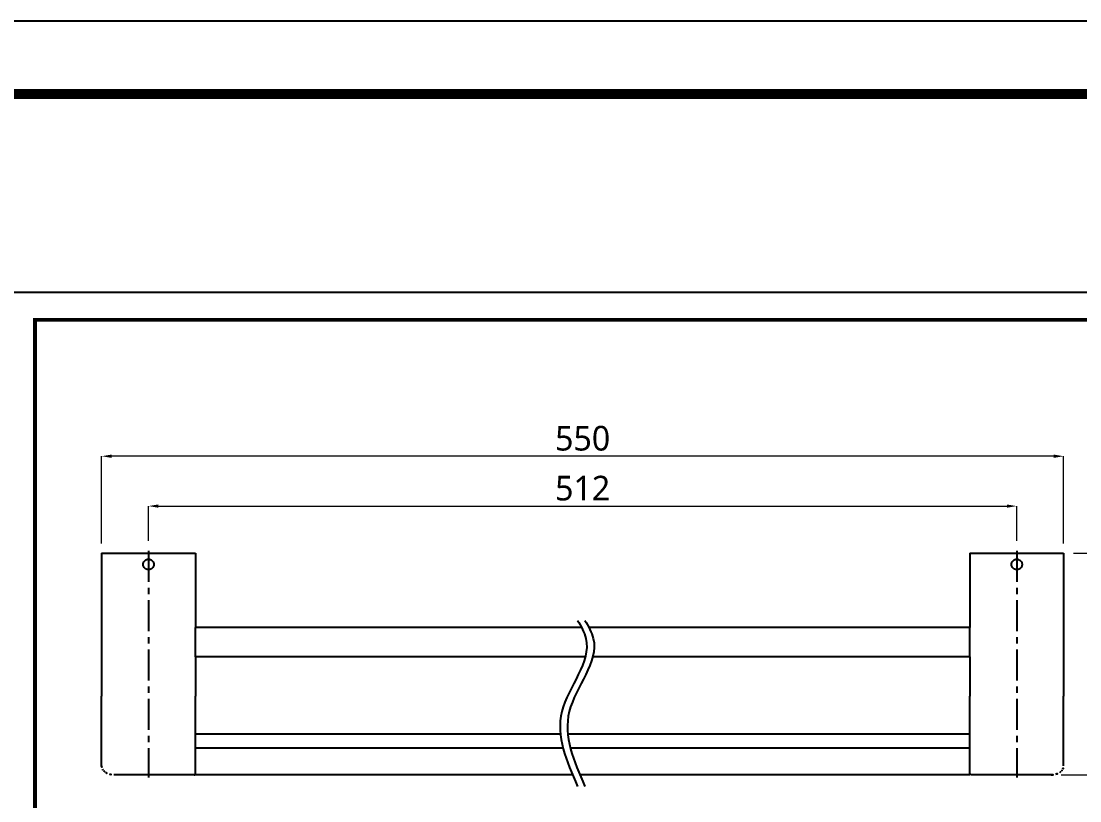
# Model space of a CAD drawing. Extents: x 16296675745 to 16296677481, y -37409619395 to -37409618123.
# Drawn here: x 16296676482.7 to 16296676911.9, y -37409618439.2 to -37409618123.2 of the extents above; entities that cross this region are included whole.
import ezdxf

# ---------------------------------------------------------------- set-up
doc = ezdxf.new("R2010")
doc.units = 0
doc.header["$LTSCALE"] = 10
doc.header["$MEASUREMENT"] = 0
doc.header["$PDMODE"] = 3
doc.header["$PDSIZE"] = -10
doc.linetypes.add('CENTER', pattern=[2, 1.25, -0.25, 0.25, -0.25])
doc.linetypes.add('HIDDEN2', pattern=[4.7625, 3.175, -1.5875])
doc.layers.get('0').update_dxf_attribs({"linetype": 'CONTINUOUS'})
doc.layers.get('DEFPOINTS').update_dxf_attribs({"linetype": 'CONTINUOUS'})
doc.layers.add('BODY', color=7, linetype='CONTINUOUS')
doc.styles.add('Daelim Dimension', font='')
doc.styles.get('Daelim Dimension').set_extended_font_data('NanumGothic')
doc.dimstyles.new('DEFAULT', dxfattribs={"dimscale": 2, "dimtxt": 2, "dimasz": 2, "dimexe": 0, "dimexo": 2, "dimgap": 1, "dimtad": 1, "dimdec": 1, "dimzin": 9, "dimdsep": 46, "dimtxsty": 'Daelim Dimension', "dimcen": 0.5, "dimclrd": 252, "dimclre": 252, "dimclrt": 3, "dimadec": 1, "dimazin": 0, "dimtfac": 1, "dimtdec": 1, "dimtix": 1, "dimtmove": 0, "dimatfit": 3, "dimfxl": 1, "dimtolj": 1, "dimtzin": 1, "dimlwd": 9, "dimlwe": 9, "dimarcsym": 0})

# ---------------------------------------------------------------- blocks, each defined once
blk = doc.blocks.new('*D3')
at = {"color": 5, "lineweight": 9, "ltscale": 0.5, "transparency": 16777216}
for p, q in [((16296676909.31856, -37409618338.919113), (16296676934.39809, -37409618338.919113)), ((16296676934.39809, -37409618342.919113), (16296676934.39809, -37409618424.711998)), ((16296676904.31856, -37409618428.711998), (16296676934.39809, -37409618428.711998))]:
    blk.add_line(p, q, dxfattribs=at)
at = {"color": 5, "ltscale": 0.5, "transparency": 16777216}
for points in [[(16296676933.73143, -37409618342.919113), (16296676935.06476, -37409618342.919113), (16296676934.39809, -37409618338.919113)], [(16296676933.73143, -37409618424.711998), (16296676935.06476, -37409618424.711998), (16296676934.39809, -37409618428.711998)]]:
    blk.add_solid(points, dxfattribs=at)
at = {"layer": 'DEFPOINTS', "color": 0, "ltscale": 0.5, "transparency": 16777216}
for p in [(16296676905.31856, -37409618338.919113), (16296676900.31856, -37409618428.711998), (16296676934.39809, -37409618428.711998)]:
    blk.add_point(p, dxfattribs=at)
at = {"color": 7, "ltscale": 0.5, "transparency": 16777216, "insert": (16296676926.6971, -37409618383.815552), "char_height": 10, "attachment_point": 5, "rotation": 90, "style": 'Daelim Dimension'}
blk.add_mtext('\\A1;89.8', dxfattribs=at)

msp = doc.modelspace()

# ---------------------------------------------------------------- linework, layer by layer
at = {"color": 5, "lineweight": 9, "ltscale": 0.5}
for p, q in [((16296676515.31856, -37409618334.919113), (16296676515.31856, -37409618299.552933)), ((16296676901.31856, -37409618299.552933), (16296676519.31856, -37409618299.552933)), ((16296676905.31856, -37409618334.919113), (16296676905.31856, -37409618299.552933)), ((16296676534.31856, -37409618333.919113), (16296676534.31856, -37409618319.779907)), ((16296676538.31856, -37409618319.779907), (16296676882.31856, -37409618319.779907)), ((16296676886.31856, -37409618333.919113), (16296676886.31856, -37409618319.779907))]:
    msp.add_line(p, q, dxfattribs=at)
at = {"color": 1, "linetype": 'CENTER'}
for p, q in [((16296676534.31856, -37409618337.919113), (16296676534.31856, -37409618429.711998)), ((16296676886.31856, -37409618337.919113), (16296676886.31856, -37409618429.711998))]:
    msp.add_line(p, q, dxfattribs=at)
at = {"ltscale": 0.5}
for points in [[(16296675745.032089, -37409619395.241547), (16296677481.032089, -37409619395.241547), (16296677481.032089, -37409618123.241547), (16296675745.032089, -37409618123.241547)], [(16296676477.834841, -37409618710.177017), (16296677128.834841, -37409618710.177017), (16296677128.834841, -37409618233.177017), (16296676477.834841, -37409618233.177017)]]:
    msp.add_lwpolyline(points, close=True, dxfattribs=at)
at = {"color": 5, "linetype": 'ByBlock', "lineweight": 200}
for points, const_width in [([(16296675772.947269, -37409619340.775627), (16296677452.947269, -37409619340.775627), (16296677452.947269, -37409618152.775627), (16296675772.947269, -37409618152.775627)], 4), ([(16296676488.30303, -37409618689.752296), (16296677118.30303, -37409618689.752296), (16296677118.30303, -37409618244.252296), (16296676488.30303, -37409618244.252296)], 1.5)]:
    msp.add_lwpolyline(points, close=True, dxfattribs=dict(at, const_width=const_width))
at = {"ltscale": 0.5}
for points in [[(16296676708.27169, -37409618366.097031), (16296676711.62998, -37409618373.45546), (16296676701.901581, -37409618402.979736), (16296676708.1803, -37409618433.35537)], [(16296676711.27169, -37409618366.097031), (16296676714.62998, -37409618373.45546), (16296676704.901581, -37409618402.979736), (16296676711.1803, -37409618433.35537)]]:
    msp.add_spline(points, degree=3, dxfattribs=at)
at = {"color": 5, "ltscale": 0.5}
for points in [[(16296676519.31856, -37409618298.886261), (16296676519.31856, -37409618300.219589), (16296676515.31856, -37409618299.552933)], [(16296676901.31856, -37409618298.886261), (16296676901.31856, -37409618300.219589), (16296676905.31856, -37409618299.552933)], [(16296676538.31856, -37409618319.113251), (16296676538.31856, -37409618320.446579), (16296676534.31856, -37409618319.779907)], [(16296676882.31856, -37409618319.113251), (16296676882.31856, -37409618320.446579), (16296676886.31856, -37409618319.779907)]]:
    msp.add_solid(points, dxfattribs=at)
at = {"layer": 'BODY'}
for p, q in [((16296676515.31856, -37409618338.919113), (16296676553.31856, -37409618338.919113)), ((16296676515.31856, -37409618338.919113), (16296676515.31856, -37409618386.505898)), ((16296676553.31856, -37409618338.919113), (16296676553.31856, -37409618368.929893)), ((16296676867.31856, -37409618338.919113), (16296676867.31856, -37409618368.929893)), ((16296676867.31856, -37409618338.919113), (16296676905.31856, -37409618338.919113)), ((16296676905.31856, -37409618338.919113), (16296676905.31856, -37409618386.505898)), ((16296676709.824711, -37409618368.919113), (16296676553.31856, -37409618368.919113)), ((16296676553.31856, -37409618369.419113), (16296676553.31856, -37409618368.929893)), ((16296676553.31856, -37409618380.419113), (16296676553.31856, -37409618369.419113)), ((16296676867.31856, -37409618368.919113), (16296676712.824711, -37409618368.919113)), ((16296676867.31856, -37409618369.419113), (16296676867.31856, -37409618368.929893)), ((16296676867.31856, -37409618380.419113), (16296676867.31856, -37409618369.419113)), ((16296676553.31856, -37409618380.908318), (16296676553.31856, -37409618380.419113)), ((16296676553.31856, -37409618380.908318), (16296676553.31856, -37409618386.505898)), ((16296676711.35483, -37409618380.919113), (16296676553.31856, -37409618380.919113)), ((16296676867.31856, -37409618380.919113), (16296676714.35483, -37409618380.919113)), ((16296676867.31856, -37409618380.908318), (16296676867.31856, -37409618380.419113)), ((16296676867.31856, -37409618380.908318), (16296676867.31856, -37409618386.505898)), ((16296676515.31856, -37409618386.505898), (16296676515.31856, -37409618395.566467)), ((16296676553.31856, -37409618386.505898), (16296676553.31856, -37409618395.566467)), ((16296676867.31856, -37409618386.505898), (16296676867.31856, -37409618395.566467)), ((16296676905.31856, -37409618386.505898), (16296676905.31856, -37409618395.566467)), ((16296676515.31856, -37409618395.566467), (16296676515.31856, -37409618396.758949)), ((16296676515.31856, -37409618425.030006), (16296676515.31856, -37409618396.774712)), ((16296676553.31856, -37409618395.566467), (16296676553.31856, -37409618396.758949)), ((16296676553.31856, -37409618413.009201), (16296676553.31856, -37409618396.774712)), ((16296676867.31856, -37409618395.566467), (16296676867.31856, -37409618396.758949)), ((16296676867.31856, -37409618428.586594), (16296676867.31856, -37409618396.774712)), ((16296676905.31856, -37409618395.566467), (16296676905.31856, -37409618396.758949)), ((16296676905.31856, -37409618425.030006), (16296676905.31856, -37409618396.774712)), ((16296676553.31856, -37409618412.084938), (16296676701.31938, -37409618412.084938)), ((16296676553.31856, -37409618428.640617), (16296676553.31856, -37409618413.009201)), ((16296676704.31938, -37409618412.084938), (16296676867.31856, -37409618412.084938)), ((16296676702.38582, -37409618417.888237), (16296676553.31856, -37409618417.888237)), ((16296676867.31856, -37409618417.888237), (16296676705.38582, -37409618417.888237)), ((16296676867.31856, -37409618428.494843), (16296676867.31856, -37409618427.717018)), ((16296676552.81856, -37409618428.711998), (16296676520.31856, -37409618428.711998)), ((16296676706.16572, -37409618428.641289), (16296676553.31856, -37409618428.641289)), ((16296676867.31856, -37409618428.641289), (16296676709.16572, -37409618428.641289)), ((16296676900.31856, -37409618428.711998), (16296676867.81856, -37409618428.711998))]:
    msp.add_line(p, q, dxfattribs=at)
at = {"layer": 'BODY', "linetype": 'HIDDEN2'}
for centre in [(16296676534.31856, -37409618343.419113), (16296676886.31856, -37409618343.419113)]:
    msp.add_circle(centre, 2.15, dxfattribs=at)
at = {"layer": 'BODY'}
for centre, radius, start, end in [((16296676518.190069, -37409618425.018509), 2.87161, 180.54423802, 209.79882981), ((16296676518.75495, -37409618424.718674), 3.510862, 209.46391404, 223.09212189), ((16296676519.273109, -37409618424.237007), 4.218302, 223.06118788, 234.90400197), ((16296676519.945459, -37409618423.224419), 5.433457, 235.24227525, 254.08866453), ((16296676552.81856, -37409618428.211998), 0.5, 270, 357.29971051), ((16296676867.81856, -37409618428.211998), 0.5, 182.70028949, 270), ((16296676900.691669, -37409618423.224419), 5.433457, 285.91133547, 304.75772475), ((16296676901.364019, -37409618424.237007), 4.218302, 305.09599803, 316.93881212), ((16296676901.882179, -37409618424.718674), 3.510862, 316.90787811, 330.53608596), ((16296676902.44705, -37409618425.018509), 2.87161, 330.20117019, 359.45576198), ((16296676520.306219, -37409618422.05452), 6.657491, 253.86313642, 270.10622298), ((16296676900.3309, -37409618422.05452), 6.657491, 269.89377702, 286.13686358)]:
    msp.add_arc(centre, radius, start, end, dxfattribs=at)
for points in [[(16296676553.31856, -37409618428.640617), (16296676553.31856, -37409618428.652122), (16296676553.31856, -37409618428.494843)], [(16296676867.318569, -37409618428.640617), (16296676867.31856, -37409618428.652122), (16296676867.31856, -37409618428.494843)]]:
    msp.add_rational_spline(points, [0.854125447661, 0.844400477505, 1], degree=2, dxfattribs=at)

# ---------------------------------------------------------------- texts
at = {"color": 7, "ltscale": 0.5, "char_height": 10, "attachment_point": 5, "style": 'Daelim Dimension'}
for s, insert in [('\\A1;550', (16296676710.31856, -37409618292.336357)), ('\\A1;512', (16296676710.31856, -37409618312.556976))]:
    msp.add_mtext(s, dxfattribs=dict(at, insert=insert))

# ---------------------------------------------------------------- dimensions: what is measured, and where the dimension line sits
at = {"ltscale": 0.5}
dim = msp.add_linear_dim(base=(16296676934.39809, -37409618428.711998), p1=(16296676905.31856, -37409618338.919113), p2=(16296676900.31856, -37409618428.711998), angle=90, dimstyle='DEFAULT', override={"dimtxt": 5, "dimclrd": 5, "dimclre": 5, "dimclrt": 7}, dxfattribs=at)
dim.commit()
dim.dimension.update_dxf_attribs({"geometry": '*D3', "text_midpoint": (16296676934.3981, -37409618383.815552), "dimtype": 160})

doc.saveas('drawing.dxf')
